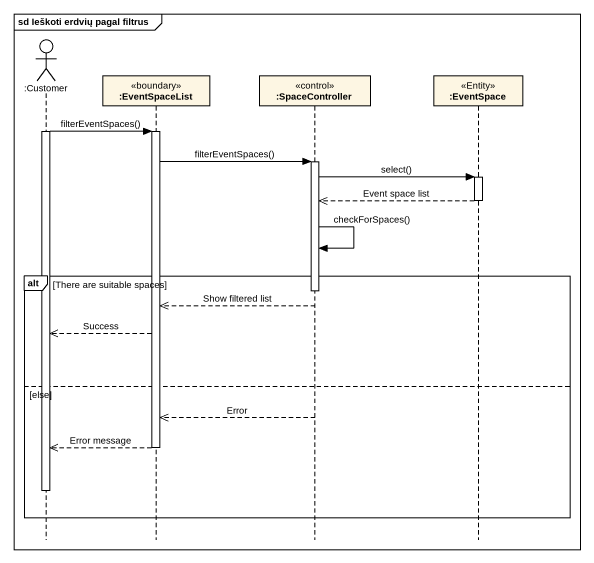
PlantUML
@startuml
mainframe sd Ieškoti erdvių pagal filtrus
hide footbox
actor ":Customer" as Customer
participant ":EventSpaceList" as EventSpaceList <<boundary>>
participant ":SpaceController" as SpaceController <<control>>
participant ":EventSpace" as EventSpace <<Entity>>

activate Customer
Customer -> EventSpaceList : filterEventSpaces()
activate EventSpaceList
EventSpaceList -> SpaceController : filterEventSpaces()
activate SpaceController
SpaceController -> EventSpace : select()
activate EventSpace
EventSpace -->> SpaceController : Event space list
deactivate EventSpace
SpaceController -> SpaceController : checkForSpaces()
alt There are suitable spaces
  deactivate SpaceController
  SpaceController -->> EventSpaceList : Show filtered list
  EventSpaceList -->> Customer : Success
else else
  SpaceController -->> EventSpaceList : Error
  EventSpaceList -->> Customer : Error message
  deactivate EventSpaceList
  deactivate Customer
end
@enduml
